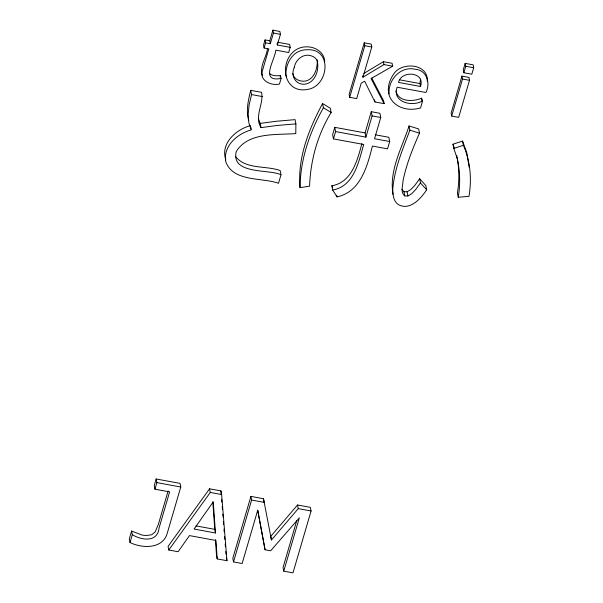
<?xml version="1.0" encoding="UTF-8"?>
<svg xmlns="http://www.w3.org/2000/svg" width="603" height="603" viewBox="0 0 603 603"><rect width="100%" height="100%" fill="white"/><g stroke="black" fill="none" stroke-linecap="round" stroke-linejoin="round"><path stroke-width="0.9" d="M295.892 123.864L295.779 133.602C276.076 135.049 248.187 132.102 236.263 151.534C230.587 174.945 269.94 168.938 280.998 174.802L278.511 183.297C262.539 177.35 233.127 182.227 225.763 161.702C222.929 146.039 237.431 133.655 251.255 129.894L248.888 122.974L248.15 114.781L249.039 105.314L251.557 94.573L250.727 90.344L261.551 92.334C264.076 103.972 253.878 116.334 261.039 127.625L276.709 125.522L295.892 123.864L295.063 119.643L275.88 121.301L260.217 123.404L258.318 118.52M389.116 93.857C387.872 79.898 400.701 65.817 415.128 69.239C426.728 69.971 430.806 83.244 425.891 92.5L397.098 87.209C391.716 101.99 411.97 107.1 422.115 101.1L422.53 101.176L420.54 107.975C397.965 114.321 378.97 96.457 393.262 74.682C400.882 61.333 428.582 63.247 427.233 81.164M285.882 74.606C285.882 66.33 289.252 57.534 296.337 52.815A17.186 14.985 -11.1 0 1 307.251 49.74C332.916 48.451 328.65 86.131 307.832 89.372C283.078 94.287 278.556 61.378 295.772 49.913A17.186 14.985 -11.1 0 1 306.686 46.838C315.263 46.612 324.527 52.446 324.708 61.717M300.038 187.661C300.256 159.463 309.723 132.178 323.396 107.779L322.575 103.558L330.323 108.231L331.153 112.459C317.608 134.673 310.492 160.217 309.595 186.161L300.038 187.661C297.339 158.212 308.842 129.095 322.575 103.558M420.479 86.47C425.68 71.953 401.379 69.827 398.5 82.43L420.479 86.47L419.907 83.568L420.51 79.099M250.727 90.344C248.248 100.083 245.866 110.568 248.655 120.479M265.041 39.926L265.614 42.828L270.332 43.702L269.767 40.793L265.041 39.926L263.534 45.097L264.099 48.006L268.825 48.873L262.818 69.398C258.174 79.913 270.626 86.116 279.46 84.058L281.096 78.458L280.531 75.556C276.845 75.842 272.368 76.234 269.488 73.408M264.099 48.006L265.614 42.828M267.468 48.647C266.488 57.443 259.056 66.639 262.463 75.616M269.767 40.793L272.88 30.15L279.875 31.439L280.44 34.341L277.327 44.984L290.194 47.351L288.686 52.521L275.812 50.162C274.9 60.104 259.396 82.483 281.096 78.458M270.332 43.702L273.445 33.052L272.88 30.15M131.605 531.047L129.306 538.894L130.022 542.534C142.383 548.609 163.089 549.197 167.385 532.811L180.772 487.02L180.063 483.38L156.154 478.986L154.24 485.551L154.948 489.191L169.631 491.89L159.071 528.002C157.624 542.745 141.471 540.356 132.313 534.68L131.605 531.047L142.022 535.057L145.934 535.547L151.617 534.786L155.152 531.982L158.355 524.361L168.124 490.963M130.022 542.534L132.313 534.68M154.948 489.191L156.87 482.626L156.154 478.986M280.063 77.154L280.531 75.556M334.771 127.346L335.592 131.575L365.893 137.145L365.064 132.916L334.771 127.346L332.622 134.68L333.451 138.909L363.745 144.479C358.619 161.853 354.089 186.319 332.652 189.998L331.823 185.769C351.881 182.46 357.33 160.24 361.921 143.672M333.451 138.909L335.592 131.575M363.933 73.385L383.395 61.687L392.093 63.285L392.666 66.194L383.96 64.589L362.946 77.222L371.78 47.011L371.207 44.109L364.22 42.821L349.129 94.422L349.695 97.324L356.69 98.613L361.22 83.124L364.664 81.239L374.953 101.967L384.134 103.656L383.568 100.754L371.757 78.066M349.695 97.324L364.785 45.722L364.22 42.821M250.901 496.405L251.609 500.045L264.189 502.359L263.481 498.719L250.901 496.405L232.803 558.28L233.519 561.913L242.142 563.504L257.73 510.191L265.064 549.763L270.657 550.795L299.344 517.841L283.757 571.154L292.983 572.85L311.073 510.982L310.364 507.342L297.55 504.982L270.747 536.353L271.456 539.994L298.259 508.623L297.55 504.982M233.519 561.913L251.609 500.045M365.064 132.916L371.267 111.698L379.928 113.289L380.749 117.51L374.546 138.735L389.696 141.524L387.548 148.851L372.405 146.069C367.317 166.209 360.632 191.86 337.017 196.895L332.652 189.998M365.893 137.145L372.096 115.919L371.267 111.698M296.782 520.532L283.041 567.513L283.757 571.154M465.162 63.375L463.277 69.842L463.843 72.744L471.802 74.207L473.694 67.74L473.121 64.838L465.162 63.375L465.735 66.277L463.843 72.744M461.943 76.129L451.112 113.176L451.677 116.078L458.672 117.366L469.503 80.32L468.938 77.418L461.943 76.129L462.509 79.038L451.677 116.078M401.869 189.244L403.965 191.716L407.093 191.754L410.741 189.606L414.917 185.264L419.62 178.737L420.449 182.958L415.746 189.493L411.57 193.834L407.914 195.983L404.794 195.937C400.106 192.538 402.962 185.272 403.06 180.523C406.46 164.106 412.716 148.459 419.5 133.173L418.67 128.952L409.06 125.967C401.982 147.825 388.837 170.657 393.058 194.317M409.06 125.967L409.882 130.188C402.691 149.28 394.483 168.554 392.772 189.086C392.719 194.49 393.337 200.716 397.897 204.311C409.49 211.404 420.939 198.583 426.66 189.794L425.831 185.573L419.62 178.737M209.565 488.807L168.079 546.378L168.787 550.011L178.111 551.73L189.455 535.6L215.972 540.476L217.208 558.921L226.947 560.707L221.648 494.535L220.932 490.895L209.565 488.807L210.274 492.447L168.787 550.011M392.666 66.194L371.064 78.541L384.134 103.656M422.53 101.176L421.55 98.199C413.221 101.899 398.251 102.095 395.93 91M458.235 197.226A131.024 114.253 -11.1 0 0 457.293 158.725L453.803 148.428L452.974 144.207L462.554 141.087L466.737 152.529L469.179 167.242M453.803 148.428L463.383 145.308L462.554 141.087M364.785 45.722L371.78 47.011M465.735 66.277L473.694 67.74M273.445 33.052L280.44 34.341M277.681 42.248L289.628 44.449L290.194 47.351M462.509 79.038L469.503 80.32M399.759 79.86L419.907 83.568M372.096 115.919L380.749 117.51M251.557 94.573L262.373 96.563M375.503 134.838L388.867 137.296L389.696 141.524M156.87 482.626L180.772 487.02M210.274 492.447L221.648 494.535M298.259 508.623L311.073 510.982M196.035 525.899L214.751 529.344L215.459 532.984L194.068 529.05L213.274 501.839L215.459 532.984M409.882 130.188L419.5 133.173M323.396 107.779L331.153 112.459M420.449 182.958L426.66 189.794M235.615 156.509C245.617 169.692 266.27 165.365 280.169 170.581L280.998 174.802M331.823 185.769L332.796 187.307M285.897 75.322L286.561 76.95M225.831 159.818C220.087 143.816 236.044 129.306 250.433 125.665L251.089 129.05M463.383 145.308C470.393 161.28 471.885 179.249 468.976 196.359L458.235 197.226L457.406 193.005A131.024 114.253 -11.1 0 0 456.652 155.363M452.974 144.207L454.428 148.496M292.817 73.581C293.767 79.543 300.588 82.061 305.94 80.968C314.736 78.676 317.638 67.875 317.238 59.878M421.55 98.199L422.115 101.1M383.395 61.687L383.96 64.589M407.093 191.754L407.914 195.983M403.965 191.716L404.794 195.937M374.523 99.789L374.953 101.967M362.659 75.767L362.946 77.222M336.685 195.206L337.017 196.895M277.041 43.537L277.327 44.984M260.217 123.404L261.039 127.625M265.064 549.763L257.7 510.236M226.411 557.979L226.947 560.707M217.208 558.921L216.492 555.28L215.444 539.602M263.481 498.719L271.456 539.994M220.932 490.895L221.233 494.626M221.603 499.284L221.829 502.08M222.206 506.739L222.424 509.535M222.801 514.201L223.027 516.997M223.396 521.655L223.623 524.452M223.992 529.11L224.218 531.906M224.595 536.564L224.813 539.361M225.19 544.019L225.416 546.815M225.786 551.474L226.012 554.27M212.821 501.869L214.751 529.344M294.219 67.626C290.051 76.498 296.684 86.259 306.505 83.877C315.738 81.262 319.507 69.028 317.095 60.564A9.761 8.51 -11.1 0 0 312.248 56.215C304.01 52.536 295.553 59.38 294.219 67.626"/></g></svg>
